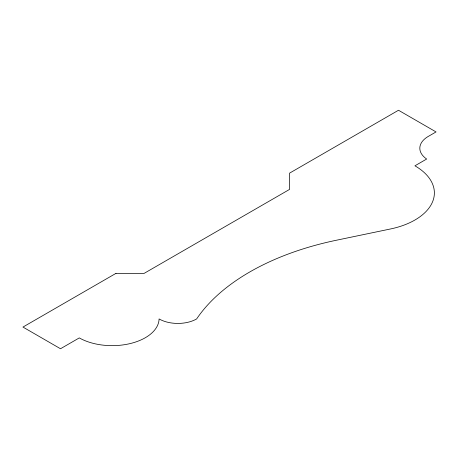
<?xml version="1.0" encoding="UTF-8"?>
<svg xmlns="http://www.w3.org/2000/svg" width="459" height="459" viewBox="0 0 459 459"><rect width="100%" height="100%" fill="white"/><g stroke="black" fill="none" stroke-linecap="round" stroke-linejoin="round"><path stroke-width="0.69" d="M115.972 273.363L22.95 327.066L60.502 348.748L79.281 337.91A46.95 27.104 0 0 0 130.017 343.613A46.95 27.104 0 0 0 159.084 318.936A26.553 15.331 0 0 0 196.641 318.936A235.719 136.093 0 0 1 336.349 240.246L390.511 228.966A66.389 38.326 0 0 0 414.925 165.808L426.663 159.032A29.009 16.748 0 0 1 427.748 136.725L436.05 131.934L398.498 110.252L289.566 173.141L289.566 189.401L144.143 273.363L115.972 273.363"/></g></svg>
